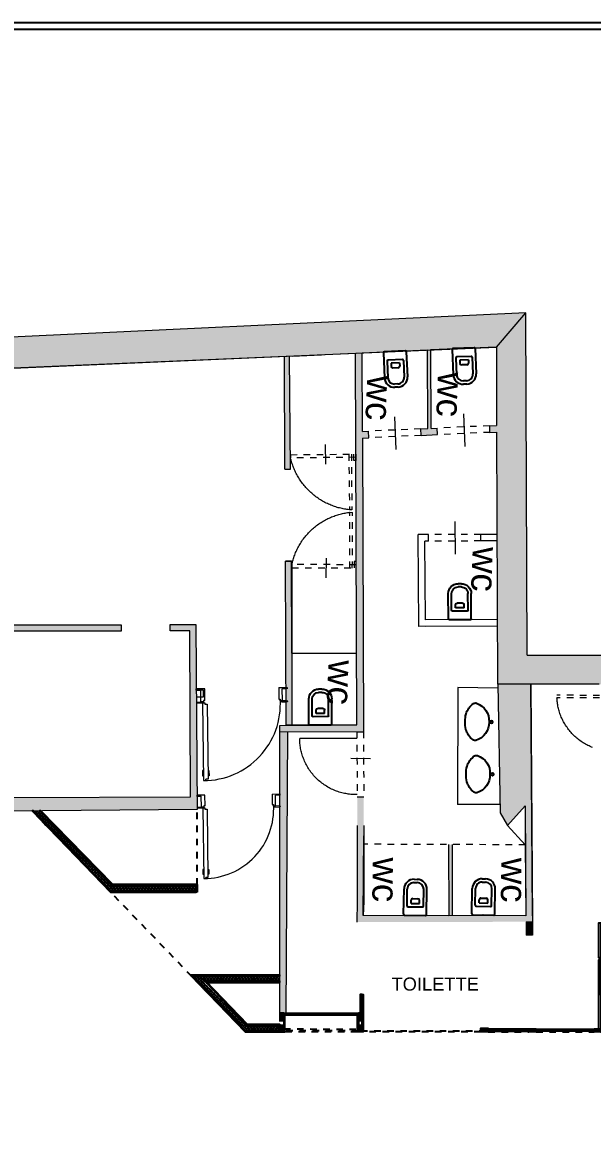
# Model space of a CAD drawing. Header units: millimetres. Extents: x 3 to 61.4, y 5.2 to 39.6.
# Drawn here: x 33.22 to 41.92, y 22.38 to 39.55 of the extents above; entities that cross this region are included whole.
import ezdxf

# ---------------------------------------------------------------- set-up
doc = ezdxf.new("R2010")
doc.units = ezdxf.units.MM
doc.linetypes.add('_DASHED', pattern=[0.282222, 0.141111, -0.141111])
doc.layers.get('Defpoints').update_dxf_attribs({"color": 6, "true_color": 0xff00ff})
for name, color, linetype in [('_MURI', 6, 'Continuous'), ('_TRF-PROGETTO', 1, 'Continuous'), ('_TRF-tratteggio muri', 250, 'Continuous'), ('TRF_ARREDO', 252, 'Continuous')]:
    doc.layers.add(name, color=color, linetype=linetype)
doc.layers.add('_TRF-MURATURA ESISTENTE', color=250, linetype='Continuous', lineweight=18, true_color=0x333333)
doc.layers.add('PORTE', color=7, linetype='Continuous', lineweight=5, true_color=0x848484)
doc.layers.add('_TRF-TESTO', color=7, linetype='Continuous', true_color=0x848484)
doc.layers.add('RETINO', color=9, linetype='Continuous', true_color=0x808080)
doc.styles.get("Standard").update_dxf_attribs({"font": 'arial.ttf'})
pattern_1 = [(315, (3247.632555, 4023.60226), (0.00673519209, 0.00673519209), [])]
pattern_2 = [(315, (3247.705555, 4023.60226), (0.00673519209, 0.00673519209), [])]

# ---------------------------------------------------------------- blocks, each defined once
blk = doc.blocks.new('ORR14C235')
at = {"color": 0, "linetype": 'ByBlock', "lineweight": -2}
for p, q in [((0.16, 0), (-0.16, 0)), ((-0.175, -0.015), (-0.175, -0.4)), ((-0.125, -0.145), (-0.125, -0.4)), ((0.11, -0.13), (-0.11, -0.13)), ((0.125, -0.145), (0.125, -0.4)), ((0.175, -0.015), (0.175, -0.4)), ((0.065, -0.18), (-0.065, -0.18)), ((-0.065, -0.18), (-0.065, -0.23)), ((0.04, -0.255), (-0.04, -0.255)), ((0.065, -0.18), (0.065, -0.23)), ((0.025, -0.5), (-0.025, -0.5)), ((0.025, -0.55), (-0.025, -0.55))]:
    blk.add_line(p, q, dxfattribs=at)
for centre, radius, start, end in [((-0.16, -0.015), 0.015, 90, 180), ((0, 0), 0.0000003, 90, 152.5342), ((0, 0), 0.0000003, 332.5342, 90), ((0, 0), 0.0000003, 332.5342, 90), ((0, 0), 0.0000001, 332.5342, 90), ((0, 0), 0.0000001, 270, 332.5342), ((0, 0), 0.0000001, 270, 332.5342), ((0, 0), 0.0000001, 332.5342, 90), ((0, 0), 0.0000001, 90, 152.5342), ((0, 0), 0.0000001, 90, 152.5342), ((0, 0), 0.0000001, 152.5342, 270), ((0, 0), 0.0000001, 90, 152.5342), ((0, 0), 0.0000001, 0, 90), ((0, 0), 0.0000001, 90, 180), ((0, 0), 0.0000001, 180, 270), ((0, 0), 0.0000001, 270, 0), ((0, 0), 0.0000001, 0, 90), ((0, 0), 0.0000001, 90, 180), ((0.16, -0.015), 0.015, 0, 90), ((-0.11, -0.145), 0.015, 90, 180), ((0, 0), 0.0000003, 152.5342, 270), ((0, 0), 0.0000003, 270, 332.5342), ((0, 0), 0.0000001, 270, 332.5342), ((0, 0), 0.0000001, 332.5342, 90), ((0, 0), 0.0000001, 90, 152.5342), ((0, 0), 0.0000001, 152.5342, 270), ((0, 0), 0.0000001, 332.5342, 90), ((0, 0), 0.0000001, 90, 152.5342), ((0, 0), 0.0000001, 152.5342, 270), ((0, 0), 0.0000001, 180, 270), ((0, 0), 0.0000001, 180, 270), ((0, 0), 0.0000001, 90, 180), ((0, 0), 0.0000001, 0, 90), ((0, 0), 0.0000001, 270, 0), ((0, 0), 0.0000001, 180, 270), ((0, 0), 0.0000001, 90, 180), ((0, 0), 0.0000001, 270, 0), ((0, 0), 0.0000001, 360, 90), ((0, 0), 0.0000001, 270, 360), ((0, 0), 0.0000001, 180, 270), ((0, 0), 0.0000001, 90, 180), ((0.11, -0.145), 0.015, 0, 90), ((-0.04, -0.23), 0.025, 180, 270), ((0.04, -0.23), 0.025, 270, 0), ((-0.025, -0.4), 0.15, 180, 270), ((-0.025, -0.4), 0.1, 180, 270), ((0.025, -0.4), 0.15, 270, 0), ((0.025, -0.4), 0.1, 270, 0)]:
    blk.add_arc(centre, radius, start, end, dxfattribs=at)
blk = doc.blocks.new('A$C533741D5')
at = {"layer": 'RETINO', "xscale": 100, "yscale": 100, "zscale": 100, "rotation": 90}
blk.add_blockref('ORR14C235', (-20.7, -67), dxfattribs=at)
blk = doc.blocks.new('A$C7B01134E')
at = {"layer": 'RETINO'}
blk.add_circle((-58.7, 139.1), 2, dxfattribs=at)
for centre, radius, start, end in [((-60.4, 107.3), 28, 86.6921, 162.6423), ((-57.1, 107.3), 28, 17.3577, 93.3079), ((-82.3, 114.2), 5, 162.6423, 215.8845), ((-62.5, 128.5), 29.5, 215.8845, 253.9823), ((-55, 128.5), 29.5, 286.0177, 324.1155), ((-35.1, 114.2), 5, 324.1155, 17.3577), ((-58.7, 150.6), 51.9, 256.7363, 283.2637)]:
    blk.add_arc(centre, radius, start, end, dxfattribs=at)
blk = doc.blocks.new('A$C4fd7c4ea')
at = {"layer": 'PORTE'}
for p, q in [((0, 0.86), (0.012, 0.86)), ((0, 0.78), (0, 0.86)), ((0.012, 0.86), (0, 0.86)), ((0, 0.86), (0.012, 0.86)), ((0.011, 0.853), (0.011, 0.814)), ((0.011, 0.853), (0.012, 0.853)), ((0.135, 0.86), (0.123, 0.86)), ((0.123, 0.86), (0.135, 0.86)), ((0.124, 0.854), (0.123, 0.854)), ((0.124, 0.853), (0.124, 0.854)), ((0.124, 0.853), (0.125, 0.812)), ((0.135, 0.86), (0.135, 0.853)), ((0.136, 0.806), (0.135, 0.853)), ((0, 0.78), (0.11, 0.78)), ((0.123, 0.814), (0.011, 0.814)), ((0.11, 0.793), (0.123, 0.793)), ((0.11, 0.78), (0.11, 0.793)), ((0.123, 0.793), (0.123, 0.814)), ((0.125, 0.812), (0.123, 0.812)), ((0.123, 0.812), (0.123, 0.806)), ((0.136, 0.806), (0.123, 0.806)), ((0.775, 0.111), (0.825, 0.111)), ((0.775, 0.111), (0.825, 0.111)), ((0.775, 0.102), (0.775, 0.111)), ((0.809, 0.111), (0.791, 0.111)), ((0.825, 0.111), (0.825, 0.102)), ((0.825, 0.111), (0.825, 0.102)), ((0.113, 0.08), (0.003, 0.08)), ((0.003, 0.08), (0.003, 0.007)), ((0.003, 0), (0.003, 0.007)), ((0.003, 0), (0.015, 0)), ((0.015, 0), (0.003, 0)), ((0.015, 0), (0.003, 0)), ((0.003, 0), (0.015, 0)), ((0.126, 0.042), (0.014, 0.042)), ((0.014, 0.007), (0.014, 0.042)), ((0.014, 0.007), (0.015, 0.007)), ((0.113, 0.08), (0.113, 0.068)), ((0.113, 0.08), (0.113, 0.068)), ((0.113, 0.08), (0.113, 0.068)), ((0.113, 0.08), (0.113, 0.068)), ((0.113, 0.068), (0.126, 0.068)), ((0.113, 0.068), (0.126, 0.068)), ((0.113, 0.068), (0.126, 0.068)), ((0.113, 0.068), (0.126, 0.068)), ((0.126, 0.068), (0.126, 0.042)), ((0.126, 0.068), (0.126, 0.042)), ((0.126, 0.068), (0.126, 0.042)), ((0.126, 0.068), (0.126, 0.042)), ((0.138, 0.055), (0.126, 0.055)), ((0.126, 0.055), (0.138, 0.055)), ((0.126, 0.048), (0.126, 0.055)), ((0.138, 0.055), (0.126, 0.055)), ((0.126, 0.055), (0.138, 0.055)), ((0.126, 0.042), (0.126, 0.055)), ((0.127, 0.007), (0.126, 0.007)), ((0.126, 0.001), (0.138, 0.001)), ((0.126, 0.001), (0.138, 0.001)), ((0.127, 0.007), (0.127, 0.048)), ((0.127, 0.007), (0.127, 0.007)), ((0.136, 0.058), (0.136, 0.079)), ((0.136, 0.058), (0.136, 0.079)), ((0.136, 0.079), (0.149, 0.079)), ((0.136, 0.079), (0.149, 0.079)), ((0.136, 0.058), (0.136, 0.079)), ((0.136, 0.058), (0.136, 0.079)), ((0.136, 0.079), (0.149, 0.079)), ((0.136, 0.079), (0.149, 0.079)), ((0.136, 0.058), (0.136, 0.079)), ((0.136, 0.079), (0.149, 0.079)), ((0.136, 0.058), (0.87, 0.059)), ((0.138, 0.055), (0.138, 0.001)), ((0.149, 0.101), (0.858, 0.102)), ((0.149, 0.079), (0.149, 0.101)), ((0.149, 0.079), (0.149, 0.101)), ((0.149, 0.079), (0.149, 0.101)), ((0.775, 0.06), (0.775, 0.05)), ((0.775, 0.05), (0.826, 0.05)), ((0.826, 0.05), (0.826, 0.059)), ((0.858, 0.102), (0.858, 0.081)), ((0.87, 0.081), (0.858, 0.081)), ((0.87, 0.059), (0.87, 0.081))]:
    blk.add_line(p, q, dxfattribs=at)
blk.add_circle((0.131, 0.063), 0.00494, dxfattribs=at)
blk.add_arc((0.145, 0.069), 0.725, 359.2697, 92.7251, dxfattribs=at)
blk = doc.blocks.new('A$C598e2506')
at = {"color": 251, "true_color": 0x636466}
blk.add_blockref('A$C4fd7c4ea', (0, 0), dxfattribs=at)
blk = doc.blocks.new('ESISTENTE_HBTOO_TRF1')
at = {"layer": '_TRF-tratteggio muri'}
h = blk.add_hatch(color=256, dxfattribs=at)
h.dxf.hatch_style = 1
h.paths.add_polyline_path([(2912.256, 420.648), (2903.216, 420.222), (2903.219, 420.155), (2903.221, 420.155), (2903.241, 419.755), (2907.563, 419.941), (2909.658, 420.034), (2909.658, 420.03), (2909.758, 420.035), (2909.758, 420.038), (2910.758, 420.083), (2910.758, 420.078), (2910.808, 420.08), (2910.808, 420.085), (2911.814, 420.13)])
h.paths.add_polyline_path([(2910.258, 420.061, -0.414214), (2910.258, 420.061, -0.109599), (2910.258, 420.061, -1.237219), (2910.258, 420.061), (2910.258, 420.061, -1), (2910.258, 420.061, -3.564926), (2910.258, 420.061)], flags=0)
h.paths.add_polyline_path([(2910.258, 420.061, 64.899773), (2910.258, 420.061, 64.899781)], flags=16)
h.paths.add_polyline_path([(2910.258, 420.061, 53.393866), (2910.258, 420.061, 53.393851)], flags=0)
h.paths.add_polyline_path([(2910.258, 420.061, 44.176018), (2910.258, 420.061, 44.176023)], flags=0)
h.paths.add_polyline_path([(2910.258, 420.061, 32.652404), (2910.258, 420.061, 32.652404)], flags=0)
h.paths.add_polyline_path([(2910.258, 420.061, 0.029332), (2910.258, 420.061, 0.029332)], flags=0)
h.paths.add_polyline_path([(2910.258, 420.061, -0.06848), (2910.258, 420.061, -14.602774)], flags=0)
h.paths.add_polyline_path([(2910.258, 420.061, -2.061556), (2910.258, 420.061, -0.055652), (2910.258, 420.061, -16.138508)], flags=0)
h.paths.add_polyline_path([(2910.258, 420.061, -0.039023), (2910.258, 420.061, -17.198929), (2910.258, 420.061, -8.514691)], flags=0)
h.paths.add_polyline_path([(2910.258, 420.061, -4.988285), (2910.258, 420.061, -0.043713), (2910.258, 420.061, -5.211911), (2910.258, 420.061, -5.096303)], flags=0)
h.paths.add_polyline_path([(2910.258, 420.061, -0.061442), (2910.258, 420.061, -5.930062), (2910.258, 420.061, -37.588044)], flags=0)
h.paths.add_polyline_path([(2910.258, 420.061, -0.028336), (2910.258, 420.061, -13.506139), (2910.258, 420.061, -11.171435), (2910.258, 420.061, -0.041112)], flags=0)
h.paths.add_polyline_path([(2910.258, 420.061, 10.023966), (2910.258, 420.061, 30.071896)], flags=0)
h.paths.add_polyline_path([(2911.308, 420.108, 64.899773), (2911.308, 420.108, 64.899781)], flags=17)
h.paths.add_polyline_path([(2911.308, 420.108, -0.109599), (2911.308, 420.108, -2.061556), (2911.308, 420.108, -6.832685), (2911.308, 420.108, -10.734978), (2911.308, 420.108, -3.280145), (2911.308, 420.108, -0.06848), (2911.308, 420.108, -2.061557), (2911.308, 420.108, -6.832685), (2911.308, 420.108, -8.514691)], flags=16)
h = blk.add_hatch(color=256, dxfattribs=at)
h.dxf.hatch_style = 1
h.paths.add_polyline_path([(2921.567, 418.252), (2926.017, 418.371), (2926.467, 418.382), (2926.467, 418.383), (2926.623, 418.386), (2929.718, 418.461), (2929.724, 418.894), (2921.123, 418.69), (2921.077, 415.421), (2912.277, 415.427), (2912.256, 420.648), (2911.808, 420.123), (2911.812, 418.929), (2911.706, 418.924), (2911.71, 418.824), (2911.813, 418.829), (2911.828, 414.981), (2912.333, 414.981), (2913.379, 414.981), (2914.779, 414.981), (2916.129, 414.978), (2921.071, 414.975), (2921.059, 414.12), (2919.859, 414.125), (2919.86, 414.201), (2919.76, 414.202), (2919.758, 414.01), (2919.858, 414.009), (2919.859, 414.075), (2921.059, 414.07), (2921.047, 413.221), (2919.847, 413.221), (2919.848, 413.309), (2919.748, 413.31), (2919.747, 413.221), (2919.017, 413.221), (2918.689, 412.827), (2921.467, 412.829), (2921.467, 409.518), (2919.68, 409.552), (2919.661, 410.824), (2919.442, 410.824), (2919.454, 409.284), (2925.893, 409.207), (2925.894, 409.453), (2921.705, 409.508), (2921.713, 412.976), (2921.567, 412.829), (2921.213, 413.183), (2921.567, 413.536), (2921.643, 413.46)])
h = blk.add_hatch(color=256, dxfattribs=at)
h.dxf.hatch_style = 1
h.paths.add_polyline_path([(2910.906, 418.888), (2910.813, 418.884), (2910.808, 420.08), (2910.758, 420.078), (2910.763, 418.882), (2910.656, 418.877), (2910.66, 418.777), (2910.911, 418.789)])
h = blk.add_hatch(color=256, dxfattribs=at)
h.dxf.hatch_style = 1
h.paths.add_polyline_path([(2908.581, 418.261), (2908.669, 418.262), (2908.653, 419.987), (2908.573, 419.984)])
h.paths.add_polyline_path([(2909.664, 418.492), (2909.665, 418.392), (2909.664, 418.392), (2909.67, 416.855), (2909.67, 416.855), (2909.67, 416.854), (2909.674, 415.907), (2909.68, 414.257), (2909.78, 414.257), (2909.763, 418.737), (2909.861, 418.742), (2909.857, 418.842), (2909.763, 418.837), (2909.758, 420.035), (2909.658, 420.03)])
h = blk.add_hatch(color=256, dxfattribs=at)
h.dxf.hatch_style = 1
h.paths.add_polyline_path([(2908.682, 416.857), (2908.588, 416.857), (2908.6, 414.357), (2908.689, 414.357), (2908.689, 415.457), (2908.686, 415.457)])
h.paths.add_polyline_path([(2909.679, 414.361), (2908.506, 414.355), (2908.506, 414.261), (2909.68, 414.257)])
h.paths.add_polyline_path([(2909.123, 414.357, 68.710842), (2909.123, 414.357, 68.710772)], flags=16)
h.paths.add_polyline_path([(2909.123, 414.357, 47.634393), (2909.123, 414.357, 47.634345)], flags=0)
h.paths.add_polyline_path([(2909.123, 414.357, 36.755997), (2909.123, 414.357, 36.755959)], flags=0)
h.paths.add_polyline_path([(2909.123, 414.357, 0.013839), (2909.123, 414.357, 0.013839)], flags=0)
h.paths.add_polyline_path([(2909.123, 414.357, 0.022802), (2909.123, 414.357, 0.022802)], flags=0)
h.paths.add_polyline_path([(2909.123, 414.357, 0.028695), (2909.123, 414.357, 0.034125), (2909.123, 414.357, 0.027015)], flags=0)
h.paths.add_polyline_path([(2909.123, 414.357, 42.343864), (2909.123, 414.357, 0.027111), (2909.123, 414.357, 0.020033), (2909.123, 414.357, 5.096301)], flags=0)
h.paths.add_polyline_path([(2909.123, 414.357, 0.025429), (2909.123, 414.357, 0.076288)], flags=0)
h.paths.add_polyline_path([(2909.123, 414.357, 14.371167), (2909.123, 414.357, 25.571346), (2909.123, 414.357, 14.021675), (2909.123, 414.357, 10.734977)], flags=0)
h.paths.add_polyline_path([(2909.123, 414.357, -5.551076), (2909.123, 414.357), (2909.123, 414.357, 0.662504), (2909.123, 414.357, 26.526316), (2909.123, 414.357), (2909.123, 414.357, -1), (2909.123, 414.357, -0.108349), (2909.123, 414.357, -25.140269), (2909.123, 414.357, -10.164977), (2909.123, 414.357), (2909.123, 414.357, -0.414213), (2909.123, 414.357, -18.68452)], flags=0)
h.paths.add_polyline_path([(2909.123, 414.357, 25.079617), (2909.123, 414.357, 25.079592)], flags=0)
h.paths.add_polyline_path([(2909.123, 414.357, -35.151127), (2909.123, 414.357, -0.028449)], flags=0)
h.paths.add_polyline_path([(2909.123, 414.357, -61.579263), (2909.123, 414.357, -61.579325)], flags=0)
h = blk.add_hatch(color=256, dxfattribs=at)
h.dxf.hatch_style = 1
h.paths.add_polyline_path([(2907.229, 414.891), (2907.228, 414.91), (2907.228, 414.91), (2907.221, 415.892), (2906.829, 415.891), (2906.829, 415.796), (2907.131, 415.797), (2907.141, 413.263), (2904.358, 413.253), (2904.429, 413.183), (2904.294, 413.048), (2907.242, 413.072)])
h.paths.add_polyline_path([(2906.084, 415.887), (2904.166, 415.887), (2904.166, 415.793), (2906.084, 415.793)])
h = blk.add_hatch(color=256, dxfattribs=at)
h.dxf.hatch_style = 1
h.paths.add_polyline_path([(2911.865, 413.019), (2911.978, 412.828), (2912.246, 413.128), (2912.257, 411.45), (2912.359, 411.45), (2912.333, 414.981), (2911.828, 414.981)])
h = blk.add_hatch(color=256, dxfattribs=at)
h.dxf.hatch_style = 1
h.paths.add_polyline_path([(2908.506, 409.967), (2908.602, 409.967), (2908.627, 414.261), (2908.506, 414.261)])
h = blk.add_hatch(color=256, dxfattribs=at)
h.dxf.hatch_style = 1
h.paths.add_polyline_path([(2911.134, 412.537), (2911.08, 412.537), (2911.084, 411.452), (2911.134, 411.452)], flags=17)
h.paths.add_polyline_path([(2912.359, 411.45), (2912.257, 411.45), (2909.776, 411.453), (2909.785, 412.67), (2909.785, 412.829), (2909.783, 413.267), (2909.685, 413.267), (2909.685, 412.826), (2909.685, 412.829), (2909.685, 411.669), (2909.679, 411.355), (2912.359, 411.359)])
h = blk.add_hatch(color=256, dxfattribs=at)
h.dxf.hatch_style = 1
h.paths.add_polyline_path([(2912.261, 411.359), (2912.261, 411.155), (2912.358, 411.155), (2912.359, 411.359)])
at = {"layer": '_TRF-MURATURA ESISTENTE'}
for p, q in [((2912.277, 415.427), (2912.256, 420.648)), ((2909.758, 420.038), (2910.758, 420.083)), ((2910.763, 418.882), (2910.758, 420.083)), ((2910.808, 420.085), (2911.808, 420.13)), ((2910.813, 418.884), (2910.808, 420.085)), ((2911.808, 420.13), (2911.812, 418.929)), ((2904.319, 419.796), (2909.658, 420.034)), ((2908.581, 418.261), (2908.573, 419.984)), ((2908.669, 418.262), (2908.653, 419.988)), ((2908.692, 419.986), (2909.141, 420.007)), ((2909.679, 414.361), (2909.658, 420.034)), ((2909.763, 418.837), (2909.758, 420.038)), ((2910.254, 419.06), (2910.276, 418.56)), ((2911.304, 419.106), (2911.326, 418.607)), ((2910.656, 418.877), (2910.763, 418.882)), ((2910.66, 418.777), (2910.656, 418.877)), ((2910.813, 418.884), (2910.906, 418.888)), ((2910.911, 418.789), (2910.906, 418.888)), ((2911.706, 418.924), (2911.812, 418.929)), ((2911.71, 418.824), (2911.706, 418.924)), ((2909.763, 418.837), (2909.857, 418.842)), ((2909.763, 418.737), (2909.861, 418.742)), ((2909.763, 418.737), (2909.78, 414.257)), ((2909.861, 418.742), (2909.857, 418.842)), ((2910.66, 418.777), (2910.911, 418.789)), ((2911.71, 418.824), (2911.813, 418.829)), ((2911.828, 414.981), (2911.813, 418.829)), ((2909.197, 418.638), (2909.2, 418.338)), ((2908.667, 418.483), (2908.668, 418.433)), ((2908.581, 418.261), (2908.669, 418.262)), ((2911.176, 417.466), (2911.178, 416.966)), ((2910.626, 415.864), (2910.615, 417.264)), ((2910.77, 417.264), (2910.615, 417.264)), ((2910.725, 415.964), (2910.715, 417.164)), ((2910.771, 417.164), (2910.715, 417.164)), ((2910.771, 417.164), (2910.77, 417.264)), ((2911.818, 417.268), (2911.57, 417.267)), ((2911.571, 417.167), (2911.57, 417.267)), ((2911.819, 417.168), (2911.571, 417.167)), ((2908.682, 416.857), (2908.588, 416.857)), ((2908.686, 415.457), (2908.682, 416.857)), ((2909.213, 416.606), (2909.214, 416.906)), ((2909.67, 416.755), (2909.67, 416.855)), ((2911.823, 415.968), (2910.725, 415.964)), ((2911.824, 415.868), (2910.626, 415.864)), ((2911.828, 415.868), (2910.73, 415.864)), ((2908.686, 415.457), (2909.673, 415.455)), ((2912.277, 415.427), (2921.077, 415.421)), ((2911.218, 414.932), (2911.217, 413.148)), ((2911.83, 414.922), (2911.218, 414.932)), ((2912.333, 414.981), (2912.359, 411.359)), ((2907.341, 414.892), (2907.229, 414.891)), ((2908.506, 414.355), (2909.679, 414.361)), ((2908.506, 409.967), (2908.506, 414.355)), ((2908.51, 414.261), (2909.685, 414.257)), ((2908.602, 409.967), (2908.627, 414.259)), ((2909.679, 414.361), (2908.689, 414.357)), ((2909.68, 414.257), (2909.78, 414.257)), ((2909.68, 414.154), (2908.808, 414.154)), ((2909.885, 413.846), (2909.585, 413.847)), ((2909.683, 413.267), (2909.785, 413.267)), ((2911.865, 413.149), (2911.217, 413.148)), ((2911.865, 413.019), (2911.978, 412.828)), ((2911.978, 412.828), (2912.246, 413.128)), ((2912.246, 413.128), (2912.249, 412.534)), ((2909.685, 412.829), (2909.685, 411.669)), ((2909.785, 412.829), (2909.785, 411.669)), ((2912.249, 412.534), (2911.978, 412.828)), ((2909.776, 411.453), (2909.785, 412.67)), ((2911.08, 412.537), (2911.084, 411.452)), ((2911.134, 412.537), (2911.134, 411.452)), ((2912.249, 412.534), (2912.257, 411.45)), ((2909.685, 411.669), (2909.679, 411.355)), ((2909.785, 411.669), (2909.776, 411.453)), ((2912.257, 411.45), (2909.776, 411.453)), ((2911.076, 411.452), (2909.776, 411.453)), ((2912.261, 411.359), (2912.359, 411.359)), ((2912.261, 411.359), (2912.261, 411.155)), ((2912.359, 411.359), (2912.358, 411.155)), ((2912.358, 411.155), (2912.261, 411.155))]:
    blk.add_line(p, q, dxfattribs=at)
at = {"layer": '_TRF-MURATURA ESISTENTE', "linetype": '_DASHED', "lineweight": 15, "ltscale": 0.01}
for p, q in [((2910.656, 418.877), (2909.857, 418.842)), ((2911.706, 418.924), (2910.906, 418.888)), ((2910.66, 418.777), (2909.861, 418.742)), ((2911.71, 418.824), (2910.911, 418.789)), ((2908.667, 418.483), (2909.664, 418.492)), ((2909.665, 418.443), (2908.668, 418.433)), ((2909.557, 418.491), (2909.566, 417.644)), ((2909.595, 418.491), (2909.603, 417.644)), ((2909.603, 417.644), (2909.566, 417.644)), ((2909.572, 416.753), (2909.574, 417.604)), ((2909.574, 417.604), (2909.612, 417.603)), ((2909.61, 416.753), (2909.612, 417.603)), ((2911.57, 417.267), (2910.77, 417.264)), ((2911.571, 417.167), (2910.771, 417.164)), ((2909.67, 416.805), (2908.688, 416.807)), ((2908.688, 416.757), (2909.67, 416.755)), ((2913.583, 414.812), (2912.733, 414.813)), ((2913.583, 414.774), (2912.733, 414.775)), ((2909.68, 414.257), (2909.683, 413.267)), ((2909.78, 414.257), (2909.785, 413.267)), ((2912.249, 412.533), (2909.785, 412.541))]:
    blk.add_line(p, q, dxfattribs=at)
at = {"layer": '_TRF-MURATURA ESISTENTE'}
for points in [[(2903.241, 419.755), (2911.808, 420.123), (2912.256, 420.648), (2903.216, 420.222)], [(2908.588, 416.857), (2908.688, 416.857), (2908.689, 414.357), (2908.6, 414.357)], [(2906.084, 415.793), (2904.166, 415.793), (2904.166, 415.887), (2906.084, 415.887)]]:
    blk.add_lwpolyline(points, close=True, dxfattribs=at)
at = {"layer": '_TRF-MURATURA ESISTENTE', "color": 18, "linetype": '_DASHED', "lineweight": 15, "ltscale": 0.01, "true_color": 0x000000}
for points in [[(2909.566, 417.644), (2909.547, 417.646), (2909.528, 417.648), (2909.51, 417.651), (2909.491, 417.654), (2909.472, 417.657), (2909.453, 417.661), (2909.434, 417.665), (2909.415, 417.67), (2909.396, 417.675), (2909.378, 417.68), (2909.359, 417.686), (2909.34, 417.692), (2909.321, 417.699), (2909.303, 417.706), (2909.284, 417.713), (2909.265, 417.721), (2909.247, 417.729), (2909.229, 417.737), (2909.21, 417.746), (2909.192, 417.755), (2909.174, 417.765), (2909.157, 417.775), (2909.139, 417.785), (2909.122, 417.796), (2909.104, 417.807), (2909.087, 417.818), (2909.071, 417.83), (2909.054, 417.842), (2909.038, 417.855), (2909.021, 417.868), (2909.006, 417.881), (2908.99, 417.894), (2908.975, 417.908), (2908.96, 417.922), (2908.945, 417.936), (2908.93, 417.951), (2908.916, 417.966), (2908.902, 417.981), (2908.889, 417.997), (2908.876, 418.012), (2908.863, 418.028), (2908.85, 418.044), (2908.838, 418.061), (2908.826, 418.077), (2908.815, 418.094), (2908.804, 418.111), (2908.793, 418.128), (2908.783, 418.145), (2908.773, 418.163), (2908.763, 418.18), (2908.754, 418.198), (2908.745, 418.215), (2908.736, 418.233), (2908.728, 418.251), (2908.721, 418.269), (2908.713, 418.287), (2908.706, 418.305), (2908.7, 418.324), (2908.693, 418.342), (2908.687, 418.36), (2908.682, 418.378), (2908.677, 418.397), (2908.672, 418.415), (2908.668, 418.433)], [(2909.664, 418.492), (2909.665, 418.392), (2909.633, 418.392), (2909.633, 418.492)], [(2908.688, 416.807), (2908.692, 416.826), (2908.697, 416.844), (2908.701, 416.862), (2908.706, 416.881), (2908.712, 416.899), (2908.718, 416.917), (2908.724, 416.935), (2908.731, 416.953), (2908.738, 416.972), (2908.745, 416.99), (2908.753, 417.008), (2908.761, 417.026), (2908.77, 417.044), (2908.779, 417.061), (2908.788, 417.079), (2908.798, 417.096), (2908.808, 417.114), (2908.818, 417.131), (2908.829, 417.148), (2908.84, 417.165), (2908.852, 417.182), (2908.864, 417.198), (2908.876, 417.214), (2908.889, 417.23), (2908.902, 417.246), (2908.915, 417.262), (2908.929, 417.277), (2908.943, 417.292), (2908.957, 417.307), (2908.971, 417.322), (2908.986, 417.336), (2909.002, 417.35), (2909.017, 417.363), (2909.033, 417.377), (2909.049, 417.39), (2909.065, 417.402), (2909.081, 417.414), (2909.098, 417.426), (2909.115, 417.438), (2909.132, 417.449), (2909.149, 417.46), (2909.167, 417.47), (2909.185, 417.481), (2909.202, 417.49), (2909.22, 417.5), (2909.238, 417.509), (2909.257, 417.517), (2909.275, 417.525), (2909.293, 417.533), (2909.312, 417.54), (2909.331, 417.547), (2909.349, 417.554), (2909.368, 417.56), (2909.387, 417.566), (2909.406, 417.572), (2909.424, 417.577), (2909.443, 417.581), (2909.462, 417.586), (2909.481, 417.59), (2909.499, 417.593), (2909.518, 417.596), (2909.537, 417.599), (2909.556, 417.601), (2909.574, 417.604)], [(2909.67, 416.755), (2909.67, 416.855), (2909.639, 416.856), (2909.638, 416.755)], [(2913.276, 414.017), (2913.258, 414.024), (2913.24, 414.032), (2913.222, 414.04), (2913.204, 414.049), (2913.186, 414.058), (2913.169, 414.068), (2913.151, 414.078), (2913.134, 414.088), (2913.117, 414.099), (2913.101, 414.11), (2913.084, 414.122), (2913.068, 414.134), (2913.052, 414.147), (2913.036, 414.16), (2913.021, 414.173), (2913.006, 414.187), (2912.991, 414.201), (2912.976, 414.215), (2912.962, 414.23), (2912.948, 414.245), (2912.935, 414.26), (2912.922, 414.276), (2912.91, 414.292), (2912.897, 414.308), (2912.886, 414.325), (2912.874, 414.342), (2912.863, 414.359), (2912.853, 414.376), (2912.843, 414.393), (2912.833, 414.411), (2912.824, 414.428), (2912.815, 414.446), (2912.807, 414.464), (2912.799, 414.482), (2912.791, 414.501), (2912.784, 414.519), (2912.778, 414.537), (2912.772, 414.556), (2912.766, 414.574), (2912.761, 414.593), (2912.756, 414.611), (2912.752, 414.629), (2912.748, 414.648), (2912.745, 414.666), (2912.742, 414.685), (2912.739, 414.703), (2912.737, 414.721), (2912.735, 414.739), (2912.734, 414.757), (2912.733, 414.775)], [(2909.683, 413.299), (2909.665, 413.299), (2909.646, 413.299), (2909.626, 413.3), (2909.607, 413.301), (2909.588, 413.302), (2909.568, 413.304), (2909.549, 413.307), (2909.529, 413.31), (2909.509, 413.313), (2909.49, 413.317), (2909.47, 413.321), (2909.45, 413.326), (2909.43, 413.332), (2909.41, 413.337), (2909.391, 413.344), (2909.371, 413.351), (2909.351, 413.358), (2909.332, 413.366), (2909.312, 413.375), (2909.293, 413.384), (2909.274, 413.393), (2909.255, 413.403), (2909.236, 413.414), (2909.218, 413.425), (2909.199, 413.436), (2909.181, 413.448), (2909.164, 413.461), (2909.146, 413.474), (2909.129, 413.487), (2909.112, 413.501), (2909.096, 413.515), (2909.079, 413.53), (2909.064, 413.545), (2909.048, 413.56), (2909.033, 413.576), (2909.019, 413.592), (2909.005, 413.609), (2908.991, 413.626), (2908.978, 413.643), (2908.965, 413.66), (2908.953, 413.678), (2908.941, 413.696), (2908.93, 413.714), (2908.919, 413.733), (2908.909, 413.751), (2908.899, 413.77), (2908.89, 413.789), (2908.881, 413.808), (2908.873, 413.827), (2908.865, 413.847), (2908.858, 413.866), (2908.851, 413.885), (2908.845, 413.905), (2908.839, 413.924), (2908.834, 413.944), (2908.829, 413.963), (2908.825, 413.983), (2908.821, 414.002), (2908.818, 414.021), (2908.815, 414.041), (2908.813, 414.06), (2908.811, 414.079), (2908.809, 414.098), (2908.808, 414.154)]]:
    blk.add_lwpolyline(points, dxfattribs=at)
at = {"layer": '_TRF-MURATURA ESISTENTE'}
for points in [[(2904.358, 413.253), (2907.141, 413.263), (2907.131, 415.797), (2906.829, 415.796), (2906.829, 415.891), (2907.221, 415.892), (2907.242, 413.072), (2904.294, 413.048)], [(2913.379, 414.981), (2911.827, 414.981)], [(2911.828, 414.981), (2911.865, 413.019), (2911.978, 412.828), (2912.246, 413.128), (2912.257, 411.45)], [(2912.359, 411.45), (2912.333, 414.981), (2911.828, 414.981)], [(2907.232, 414.792), (2907.341, 414.792), (2907.341, 414.892)]]:
    blk.add_lwpolyline(points, dxfattribs=at)
at = {"layer": 'TRF_ARREDO'}
blk.add_line((2908.506, 409.967), (2908.602, 409.967), dxfattribs=at)
at = {"layer": 'Defpoints', "color": 18, "linetype": '_DASHED', "lineweight": 15, "true_color": 0x000000}
for name, p, xscale, yscale, zscale, rotation in [('A$C533741D5', (2910.937, 419.884), 0.009999999999860535, 0.009999999999860535, 0.009999999999860535, 272.5509950221672), ('A$C533741D5', (2911.986, 419.931), 0.009999999999860535, 0.009999999999860535, 0.009999999999860535, 272.5509950221672), ('A$C533741D5', (2911.92, 416.175), -0.0100000000001163, 0.009999999999763533, 0.009999999999990905, 270.2094835705746), ('A$C533741D5', (2909.792, 414.567), -0.0100000000001163, 0.009999999999763533, 0.009999999999990905, 270.2094835705746), ('A$C7B01134E', (2910.353, 415.016), -0.009999999999929222, 0.009999999999852571, 0.009999999999990905, 269.0445348259507), ('A$C7B01134E', (2910.368, 414.217), -0.009999999999929222, 0.009999999999852571, 0.009999999999990905, 269.0445348259507), ('A$C533741D5', (2909.901, 411.675), 0.00999999999990143, 0.00999999999990143, 0.00999999999990143, 89.0037973567141), ('A$C533741D5', (2910.942, 411.683), 0.00999999999990143, 0.00999999999990143, 0.00999999999990143, 89.0037973567141)]:
    blk.add_blockref(name, p, dxfattribs=dict(at, xscale=xscale, yscale=yscale, zscale=zscale, rotation=rotation))
at = {"layer": 'PORTE', "color": 18, "linetype": '_DASHED', "lineweight": 15, "true_color": 0x000000, "rotation": 270.6836753602784}
for p, xscale, yscale, zscale in [((2907.228, 414.915), 1.613783039447649, 1.613783039447649, 1.613783039447649), ((2907.243, 413.293), 1.466507469749274, 1.466507469749274, 1.466507469749274)]:
    blk.add_blockref('A$C598e2506', p, dxfattribs=dict(at, xscale=xscale, yscale=yscale, zscale=zscale))
at = {"layer": '_TRF-TESTO', "char_height": 0.4, "width": 2.15217, "attachment_point": 1}
for insert, rotation in [((2911.318, 419.733), 267.6991), ((2910.237, 419.68), 267.6991), ((2911.848, 417.067), 267.6991), ((2909.647, 415.341), 267.6991), ((2910.324, 412.338), 269.1764), ((2912.284, 412.333), 269.319)]:
    blk.add_mtext('wc', dxfattribs=dict(at, insert=insert, rotation=rotation))
blk = doc.blocks.new('cartongesso area cucina e guardaroba hbtoo')
at = {"layer": '_MURI'}
h = blk.add_hatch(dxfattribs=at)
h.set_pattern_fill('ANSI31', color=256, scale=0.003, angle=-49.7594)
h.set_pattern_definition([(355.24064517, (996.057993, 2912.822423), (0.000790297995, 0.009492157504), [])])
h.paths.add_polyline_path([(3640.801, 401.555), (3640.784, 401.555), (3641.979, 400.316), (3641.985, 400.329)])
h = blk.add_hatch(dxfattribs=at)
h.set_pattern_fill('ANSI31', color=256, scale=0.003, angle=-49.7594)
h.set_pattern_definition([(355.24064517, (996.002269, 2912.775265), (0.000790297995, 0.009492157504), [])])
h.paths.add_polyline_path([(3640.914, 401.556), (3640.897, 401.556), (3642.008, 400.416), (3642.014, 400.429)])
h = blk.add_hatch(dxfattribs=at)
h.set_pattern_fill('ANSI31', color=256, scale=0.003, angle=0.0011)
h.set_pattern_definition([(45.00113408, (15.981154, 3.238326), (-0.006735325401, 0.006735058777), [])])
h.paths.add_polyline_path([(3641.979, 400.316), (3643.287, 400.316), (3643.287, 400.329), (3641.985, 400.329)])
h = blk.add_hatch(dxfattribs=at)
h.set_pattern_fill('ANSI31', color=256, scale=0.003, angle=0.0011)
h.set_pattern_definition([(45.00113408, (15.981154, 3.338326), (-0.006735325401, 0.006735058777), [])])
h.paths.add_polyline_path([(3642.008, 400.416), (3643.287, 400.416), (3643.287, 400.429), (3642.014, 400.429)])
h = blk.add_hatch(dxfattribs=at)
h.set_pattern_fill('ANSI31', color=256, scale=0.003, angle=-89.9989)
h.set_pattern_definition([(315.00113408, (3246.431892, 4025.935174), (0.006735058777, 0.006735325401), [])])
h.paths.add_polyline_path([(3643.3, 400.429), (3643.287, 400.429), (3643.287, 400.316), (3643.3, 400.316)])
h = blk.add_hatch(dxfattribs=at)
h.set_pattern_fill('ANSI31', color=256, scale=0.003, angle=-49.7594)
h.set_pattern_definition([(355.24064517, (997.860881, 2910.69208), (0.000790297995, 0.009492157504), [])])
h.paths.add_polyline_path([(3643.197, 399.051), (3644.033, 398.185), (3644.039, 398.198), (3643.225, 399.038)])
h = blk.add_hatch(dxfattribs=at)
h.set_pattern_fill('ANSI31', color=256, scale=0.003, angle=0.0011)
h.set_pattern_definition([(45.00113408, (17.797002, 1.961155), (-0.006735325401, 0.006735058777), [])])
h.paths.add_polyline_path([(3643.197, 399.051), (3643.225, 399.038), (3644.564, 399.038), (3644.564, 399.051)])
h = blk.add_hatch(dxfattribs=at)
h.set_pattern_fill('ANSI31', color=256, scale=0.003, angle=-49.7594)
h.set_pattern_definition([(355.24064517, (997.805157, 2910.644922), (0.000790297995, 0.009492157504), [])])
h.paths.add_polyline_path([(3643.421, 398.951), (3644.062, 398.285), (3644.068, 398.298), (3643.438, 398.951)])
h = blk.add_hatch(dxfattribs=at)
h.set_pattern_fill('ANSI31', color=256, scale=0.003, angle=0.0011)
h.set_pattern_definition([(45.00113408, (17.797002, 1.861155), (-0.006735325401, 0.006735058777), [])])
h.paths.add_polyline_path([(3643.438, 398.951), (3643.45, 398.938), (3644.564, 398.938), (3644.564, 398.951)])
h = blk.add_hatch(dxfattribs=at)
h.set_pattern_fill('ANSI31', color=256, scale=0.003, angle=-90)
h.set_pattern_definition(pattern_2)
h.paths.add_polyline_path([(3645.82, 398.197), (3645.833, 398.197), (3645.833, 398.754), (3645.82, 398.754)])
h = blk.add_hatch(dxfattribs=at)
h.set_pattern_fill('ANSI31', color=256, scale=0.003, angle=-90)
h.set_pattern_definition(pattern_1)
h.paths.add_polyline_path([(3644.624, 398.198), (3644.637, 398.198), (3644.637, 398.456), (3644.624, 398.456)])
h = blk.add_hatch(dxfattribs=at)
h.set_pattern_fill('ANSI31', color=256, scale=0.003, angle=-90)
h.set_pattern_definition(pattern_1)
h.paths.add_polyline_path([(3645.747, 398.197), (3645.76, 398.197), (3645.76, 398.455), (3645.747, 398.455)])
h = blk.add_hatch(dxfattribs=at)
h.set_pattern_fill('ANSI31', color=256, scale=0.003, angle=0.0011)
h.set_pattern_definition([(45.00113408, (17.784042, 1.207983), (-0.006735325401, 0.006735058777), [])])
h.paths.add_polyline_path([(3644.062, 398.285), (3644.551, 398.285), (3644.551, 398.298), (3644.068, 398.298)])
h = blk.add_hatch(dxfattribs=at)
h.set_pattern_fill('ANSI31', color=256, scale=0.003, angle=-90)
h.set_pattern_definition(pattern_2)
h.paths.add_polyline_path([(3644.551, 398.198), (3644.564, 398.198), (3644.564, 398.298), (3644.551, 398.298)])
h = blk.add_hatch(dxfattribs=at)
h.set_pattern_fill('ANSI31', color=256, scale=0.003, angle=0.0011)
h.set_pattern_definition([(45.00113408, (17.784042, 1.107983), (-0.006735325401, 0.006735058777), [])])
h.paths.add_polyline_path([(3644.033, 398.185), (3644.551, 398.185), (3644.551, 398.198), (3644.039, 398.198)])
h = blk.add_hatch(dxfattribs=at)
h.set_pattern_fill('ANSI31', color=256, scale=0.003)
h.set_pattern_definition([(45, (20.384245, 0.003671), (-0.00673519209, 0.00673519209), [])])
h.paths.add_polyline_path([(3644.551, 398.198), (3644.551, 398.185), (3644.637, 398.185), (3644.637, 398.198)])
h = blk.add_hatch(dxfattribs=at)
h.set_pattern_fill('ANSI31', color=256, scale=0.003)
h.set_pattern_definition([(45, (20.384243, 0.002039), (-0.00673519209, 0.00673519209), [])])
h.paths.add_polyline_path([(3645.833, 398.197), (3645.833, 398.184), (3645.747, 398.184), (3645.747, 398.197)])
h = blk.add_hatch(dxfattribs=at)
h.set_pattern_fill('ANSI31', color=256, scale=0.003)
h.set_pattern_definition([(45, (22.296411, 0.043), (-0.00673519209, 0.00673519209), [])])
h.paths.add_polyline_path([(3647.745, 398.238), (3647.745, 398.225), (3647.629, 398.225), (3647.629, 398.238)])
h = blk.add_hatch(dxfattribs=at)
h.set_pattern_fill('ANSI31', color=256, scale=0.003, angle=-90)
h.set_pattern_definition([(315, (3249.514724, 4023.630221), (0.00673519209, 0.00673519209), [])])
h.paths.add_polyline_path([(3647.629, 398.195), (3647.642, 398.195), (3647.642, 398.225), (3647.629, 398.225)])
h = blk.add_hatch(dxfattribs=at)
h.set_pattern_fill('ANSI31', color=256, scale=0.003)
h.set_pattern_definition([(45, (22.296411, -1e-12), (-0.00673519209, 0.00673519209), [])])
h.paths.add_polyline_path([(3647.745, 398.195), (3647.745, 398.182), (3647.629, 398.182), (3647.629, 398.195)])
h = blk.add_hatch(dxfattribs=at)
h.set_pattern_fill('ANSI31', color=256, scale=0.003, angle=-90)
h.set_pattern_definition([(315, (3249.617724, 4023.645221), (0.00673519209, 0.00673519209), [])])
h.paths.add_polyline_path([(3647.732, 398.225), (3647.732, 398.21), (3647.745, 398.21), (3647.745, 398.225)])
h = blk.add_hatch(dxfattribs=at)
h.set_pattern_fill('ANSI31', color=256, scale=0.003, angle=-90)
h.set_pattern_definition([(315, (3249.617724, 4023.630221), (0.00673519209, 0.00673519209), [])])
h.paths.add_polyline_path([(3647.732, 398.21), (3647.732, 398.195), (3647.745, 398.195), (3647.745, 398.21)])
h = blk.add_hatch(dxfattribs=at)
h.set_pattern_fill('ANSI31', color=256, scale=0.003, angle=-90)
h.set_pattern_definition([(315, (3250.244724, 4023.630221), (0.00673519209, 0.00673519209), [])])
h.paths.add_polyline_path([(3648.359, 398.21), (3648.359, 398.195), (3648.372, 398.195), (3648.372, 398.21)])
h = blk.add_hatch(dxfattribs=at)
h.set_pattern_fill('ANSI31', color=256, scale=0.003)
h.set_pattern_definition([(45, (23.026411, 0), (-0.00673519209, 0.00673519209), [])])
h.paths.add_polyline_path([(3648.475, 398.195), (3648.475, 398.182), (3648.359, 398.182), (3648.359, 398.195)])
h = blk.add_hatch(dxfattribs=at)
h.set_pattern_fill('ANSI31', color=256, scale=0.003, angle=-90)
h.set_pattern_definition([(315, (3250.347724, 4023.630221), (0.00673519209, 0.00673519209), [])])
h.paths.add_polyline_path([(3648.462, 398.21), (3648.462, 398.195), (3648.475, 398.195), (3648.475, 398.21)])
h = blk.add_hatch(dxfattribs=at)
h.set_pattern_fill('ANSI31', color=256, scale=0.003, angle=-90)
h.set_pattern_definition([(315, (3251.241677, 4023.630221), (0.00673519209, 0.00673519209), [])])
h.paths.add_polyline_path([(3649.356, 398.21), (3649.356, 398.195), (3649.369, 398.195), (3649.369, 398.21)])
h = blk.add_hatch(dxfattribs=at)
h.set_pattern_fill('ANSI31', color=256, scale=0.003)
h.set_pattern_definition([(45, (24.023364, 0), (-0.00673519209, 0.00673519209), [])])
h.paths.add_polyline_path([(3649.459, 398.195), (3649.459, 398.182), (3649.356, 398.182), (3649.356, 398.195)])
at = {"layer": '_TRF-PROGETTO'}
h = blk.add_hatch(color=1, dxfattribs=at)
h.dxf.hatch_style = 1
h.paths.add_polyline_path([(3648.475, 398.227), (3648.359, 398.227), (3648.359, 398.225), (3648.475, 398.225)])
h = blk.add_hatch(color=1, dxfattribs=at)
h.dxf.hatch_style = 1
h.paths.add_polyline_path([(3649.429, 398.227), (3649.356, 398.227), (3649.356, 398.225), (3649.429, 398.225)])
h = blk.add_hatch(color=1, dxfattribs=at)
h.dxf.hatch_style = 1
h.paths.add_polyline_path([(3649.461, 398.182), (3649.461, 398.195), (3649.431, 398.195), (3649.431, 398.193), (3649.459, 398.193), (3649.459, 398.182)])
at = {"layer": 'TRF_ARREDO', "true_color": 0xddb3d4}
h = blk.add_hatch(dxfattribs=at)
h.set_pattern_fill('ANSI37', color=254, scale=0.01)
h.paths.add_polyline_path([(3643.287, 400.329), (3643.286, 400.416), (3643.2, 400.415), (3643.2, 400.416), (3643.187, 400.416), (3642.008, 400.416), (3640.897, 401.556), (3640.801, 401.555), (3641.985, 400.329)])
h.paths.add_polyline_path([(3643.225, 399.038), (3644.039, 398.198), (3644.551, 398.198), (3644.551, 398.285), (3644.062, 398.285), (3643.396, 398.951), (3644.564, 398.951), (3644.564, 399.038)])
at = {"layer": 'TRF_ARREDO'}
h = blk.add_hatch(dxfattribs=at)
h.set_pattern_fill('ANSI37', color=5, scale=0.004)
h.set_pattern_definition([(45, (24.023364, 0), (-0.00898025612, 0.00898025612), []), (135, (24.023364, 0), (-0.00898025612, -0.00898025612), [])])
h.paths.add_polyline_path([(3649.399, 398.225), (3649.429, 398.225), (3649.429, 398.195), (3649.399, 398.195)])
h.paths.add_polyline_path([(3649.429, 398.225), (3649.459, 398.225), (3649.459, 398.195), (3649.429, 398.195)])
h.paths.add_polyline_path([(3649.461, 398.225), (3649.491, 398.225), (3649.491, 398.195), (3649.461, 398.195)])
h.paths.add_polyline_path([(3650.127, 398.225), (3650.157, 398.225), (3650.157, 398.195), (3650.127, 398.195)])
h.paths.add_polyline_path([(3650.159, 398.225), (3650.189, 398.225), (3650.189, 398.195), (3650.159, 398.195)])
h.paths.add_polyline_path([(3648.402, 398.225), (3648.372, 398.225), (3648.372, 398.195), (3648.402, 398.195)])
h.paths.add_polyline_path([(3648.402, 398.225), (3648.432, 398.225), (3648.432, 398.195), (3648.402, 398.195)])
h.paths.add_polyline_path([(3648.432, 398.225), (3648.462, 398.225), (3648.462, 398.195), (3648.432, 398.195)])
h.paths.add_polyline_path([(3647.732, 398.225), (3647.702, 398.225), (3647.702, 398.195), (3647.732, 398.195)])
h.paths.add_polyline_path([(3645.79, 398.44), (3645.82, 398.44), (3645.82, 398.47), (3645.79, 398.47)])
h.paths.add_polyline_path([(3645.76, 398.44), (3645.79, 398.44), (3645.79, 398.47), (3645.76, 398.47)])
h.paths.add_polyline_path([(3644.594, 398.441), (3644.624, 398.441), (3644.624, 398.471), (3644.594, 398.471)])
h.paths.add_polyline_path([(3644.564, 398.441), (3644.594, 398.441), (3644.594, 398.471), (3644.564, 398.471)])
h.paths.add_polyline_path([(3649.431, 399.281), (3649.431, 399.311), (3649.461, 399.311), (3649.461, 399.281)])
h.paths.add_polyline_path([(3649.429, 398.761), (3649.429, 398.791), (3649.459, 398.791), (3649.459, 398.761)])
h = blk.add_hatch(dxfattribs=at)
h.set_pattern_fill('ANSI37', color=5, scale=0.004)
h.set_pattern_definition([(45, (3649.384022, 398.224563), (-0.0089803, 0.0089803), []), (135, (3649.384022, 398.224563), (-0.0089803, -0.0089803), [])])
h.paths.add_polyline_path([(3649.369, 398.225), (3649.399, 398.225), (3649.399, 398.195), (3649.369, 398.195)])
at = {"layer": '_MURI', "linetype": '_DASHED', "ltscale": 0.2}
for p, q in [((3640.784, 401.555), (3643.197, 399.051)), ((3643.3, 400.429), (3643.3, 401.576)), ((3645.747, 398.184), (3644.637, 398.185)), ((3647.629, 398.182), (3645.833, 398.184)), ((3647.745, 398.182), (3648.359, 398.182)), ((3648.475, 398.182), (3649.356, 398.182)), ((3649.459, 398.182), (3655.512, 398.182))]:
    blk.add_line(p, q, dxfattribs=at)
at = {"layer": '_MURI'}
for points in [[(3641.979, 400.316), (3641.985, 400.329), (3640.801, 401.555), (3640.784, 401.555)], [(3642.008, 400.416), (3642.014, 400.429), (3640.914, 401.556), (3640.897, 401.556)], [(3643.287, 400.316), (3643.287, 400.329), (3641.985, 400.329), (3641.979, 400.316)], [(3643.287, 400.416), (3643.287, 400.429), (3642.014, 400.429), (3642.008, 400.416)], [(3643.3, 400.316), (3643.287, 400.316), (3643.287, 400.429), (3643.3, 400.429)], [(3644.033, 398.185), (3644.039, 398.198), (3643.225, 399.038), (3643.197, 399.051)], [(3644.564, 399.038), (3644.564, 399.051), (3643.197, 399.051), (3643.225, 399.038)], [(3644.062, 398.285), (3644.068, 398.298), (3643.438, 398.951), (3643.421, 398.951)], [(3644.564, 398.938), (3644.564, 398.951), (3643.438, 398.951), (3643.45, 398.938)], [(3645.833, 398.197), (3645.82, 398.197), (3645.82, 398.754), (3645.833, 398.754)], [(3644.624, 398.198), (3644.637, 398.198), (3644.637, 398.456), (3644.624, 398.456)], [(3645.76, 398.197), (3645.747, 398.197), (3645.747, 398.455), (3645.76, 398.455)], [(3644.551, 398.285), (3644.551, 398.298), (3644.068, 398.298), (3644.062, 398.285)], [(3644.551, 398.198), (3644.564, 398.198), (3644.564, 398.298), (3644.551, 398.298)], [(3644.551, 398.185), (3644.551, 398.198), (3644.039, 398.198), (3644.033, 398.185)], [(3644.551, 398.198), (3644.551, 398.185), (3644.637, 398.185), (3644.637, 398.198)], [(3645.833, 398.197), (3645.833, 398.184), (3645.747, 398.184), (3645.747, 398.197)], [(3647.745, 398.238), (3647.745, 398.225), (3647.629, 398.225), (3647.629, 398.238)], [(3647.642, 398.195), (3647.629, 398.195), (3647.629, 398.225), (3647.642, 398.225)], [(3647.745, 398.195), (3647.745, 398.182), (3647.629, 398.182), (3647.629, 398.195)], [(3647.745, 398.21), (3647.732, 398.21), (3647.732, 398.225), (3647.745, 398.225)], [(3647.745, 398.195), (3647.732, 398.195), (3647.732, 398.21), (3647.745, 398.21)], [(3648.372, 398.195), (3648.359, 398.195), (3648.359, 398.21), (3648.372, 398.21)], [(3648.475, 398.195), (3648.475, 398.182), (3648.359, 398.182), (3648.359, 398.195)], [(3648.475, 398.195), (3648.462, 398.195), (3648.462, 398.21), (3648.475, 398.21)], [(3649.369, 398.195), (3649.356, 398.195), (3649.356, 398.21), (3649.369, 398.21)], [(3649.459, 398.195), (3649.459, 398.182), (3649.356, 398.182), (3649.356, 398.195)]]:
    blk.add_lwpolyline(points, close=True, dxfattribs=at)
at = {"layer": '_TRF-PROGETTO', "color": 1}
for points in [[(3648.475, 398.227), (3648.359, 398.227), (3648.359, 398.225), (3648.475, 398.225)], [(3649.429, 398.227), (3649.356, 398.227), (3649.356, 398.225), (3649.429, 398.225)], [(3649.461, 398.182), (3649.461, 398.195), (3649.431, 398.195), (3649.431, 398.193), (3649.459, 398.193), (3649.459, 398.182)]]:
    blk.add_lwpolyline(points, close=True, dxfattribs=at)
at = {"layer": 'TRF_ARREDO', "color": 5}
for p, q in [((3649.446, 399.281), (3649.444, 398.791)), ((3644.624, 398.456), (3645.76, 398.455)), ((3648.372, 398.21), (3647.732, 398.21)), ((3648.462, 398.21), (3649.369, 398.21)), ((3649.491, 398.21), (3650.127, 398.21))]:
    blk.add_line(p, q, dxfattribs=at)
at = {"layer": 'TRF_ARREDO', "color": 5, "linetype": '_DASHED', "ltscale": 0.2}
for p, q in [((3647.702, 398.195), (3645.82, 398.197)), ((3650.189, 398.195), (3655.509, 398.195))]:
    blk.add_line(p, q, dxfattribs=at)
at = {"layer": 'TRF_ARREDO', "color": 5}
for points in [[(3649.431, 399.311), (3649.431, 399.846), (3649.461, 399.846), (3649.461, 399.311)], [(3649.429, 398.791), (3649.431, 399.281), (3649.461, 399.281), (3649.459, 398.791)], [(3649.429, 398.761), (3649.429, 398.791), (3649.459, 398.791), (3649.459, 398.761)], [(3645.79, 398.47), (3645.82, 398.47), (3645.82, 398.754), (3645.79, 398.754)], [(3649.429, 398.225), (3649.429, 398.761), (3649.459, 398.761), (3649.459, 398.225)], [(3644.564, 398.441), (3644.594, 398.441), (3644.594, 398.471), (3644.564, 398.471)], [(3644.594, 398.441), (3644.624, 398.441), (3644.624, 398.471), (3644.594, 398.471)], [(3644.624, 398.471), (3645.76, 398.47), (3645.76, 398.44), (3644.624, 398.441)], [(3645.76, 398.44), (3645.79, 398.44), (3645.79, 398.47), (3645.76, 398.47)], [(3645.79, 398.44), (3645.82, 398.44), (3645.82, 398.47), (3645.79, 398.47)], [(3647.732, 398.225), (3647.702, 398.225), (3647.702, 398.195), (3647.732, 398.195)], [(3648.372, 398.225), (3647.732, 398.225), (3647.732, 398.195), (3648.372, 398.195)], [(3648.402, 398.225), (3648.372, 398.225), (3648.372, 398.195), (3648.402, 398.195)], [(3648.402, 398.225), (3648.432, 398.225), (3648.432, 398.195), (3648.402, 398.195)], [(3648.432, 398.225), (3648.462, 398.225), (3648.462, 398.195), (3648.432, 398.195)], [(3648.462, 398.225), (3649.369, 398.225), (3649.369, 398.195), (3648.462, 398.195)], [(3649.369, 398.225), (3649.399, 398.225), (3649.399, 398.195), (3649.369, 398.195)], [(3649.399, 398.225), (3649.429, 398.225), (3649.429, 398.195), (3649.399, 398.195)], [(3649.429, 398.225), (3649.459, 398.225), (3649.459, 398.195), (3649.429, 398.195)], [(3649.461, 398.225), (3649.491, 398.225), (3649.491, 398.195), (3649.461, 398.195)], [(3649.491, 398.225), (3650.127, 398.225), (3650.127, 398.195), (3649.491, 398.195)], [(3650.127, 398.225), (3650.157, 398.225), (3650.157, 398.195), (3650.127, 398.195)], [(3650.159, 398.225), (3650.189, 398.225), (3650.189, 398.195), (3650.159, 398.195)]]:
    blk.add_lwpolyline(points, close=True, dxfattribs=at)
at = {"layer": 'TRF_ARREDO', "color": 5, "linetype": '_DASHED', "ltscale": 0.2}
for points in [[(3644.564, 398.198), (3644.594, 398.198), (3644.594, 398.441), (3644.564, 398.441)], [(3644.594, 398.198), (3644.624, 398.198), (3644.624, 398.441), (3644.594, 398.441)], [(3645.76, 398.197), (3645.79, 398.197), (3645.79, 398.44), (3645.76, 398.44)], [(3645.79, 398.197), (3645.82, 398.197), (3645.82, 398.44), (3645.79, 398.44)], [(3644.624, 398.228), (3645.76, 398.227), (3645.76, 398.197), (3644.624, 398.198)]]:
    blk.add_lwpolyline(points, close=True, dxfattribs=at)

msp = doc.modelspace()

# ---------------------------------------------------------------- linework, layer by layer
for points in [[(2.969, 39.555), (61.431, 39.555), (61.431, 5.208), (2.969, 5.208)], [(3.069, 39.455), (61.331, 39.455), (61.331, 5.308), (3.069, 5.308)]]:
    msp.add_lwpolyline(points, close=True)

# ---------------------------------------------------------------- block references
at = {"layer": '_TRF-tratteggio muri'}
msp.add_blockref('ESISTENTE_HBTOO_TRF1', (-2871.353, -385.52), dxfattribs=at)
at = {"layer": 'TRF_ARREDO'}
msp.add_blockref('cartongesso area cucina e guardaroba hbtoo', (-3607.411, -374.024), dxfattribs=at)

# ---------------------------------------------------------------- texts
at = {"layer": '_TRF-tratteggio muri', "insert": (38.854, 24.989), "char_height": 0.2, "attachment_point": 1}
msp.add_mtext_dynamic_manual_height_columns('TOILETTE', width=5.47165, gutter_width=1, heights=[0], dxfattribs=at)

doc.saveas('drawing.dxf')
